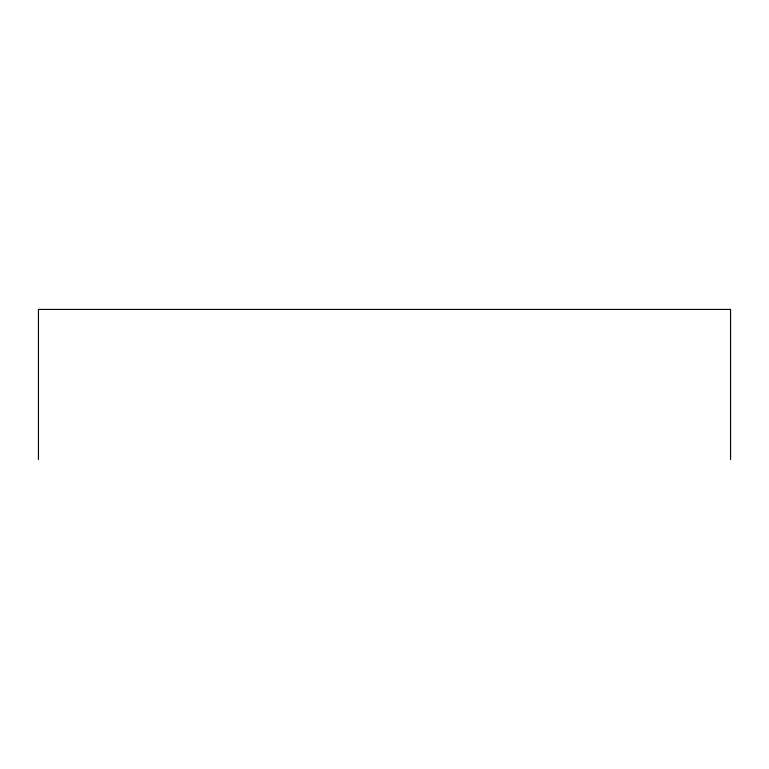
<?xml version="1.0" encoding="UTF-8"?>
<svg xmlns="http://www.w3.org/2000/svg" width="769" height="769" viewBox="0 0 769 769"><rect width="100%" height="100%" fill="white"/><g stroke="black" fill="none" stroke-linecap="round" stroke-linejoin="round"><path stroke-width="1.15" d="M730.55 459.574L730.55 309.426L38.45 309.426L38.45 459.574"/></g></svg>
